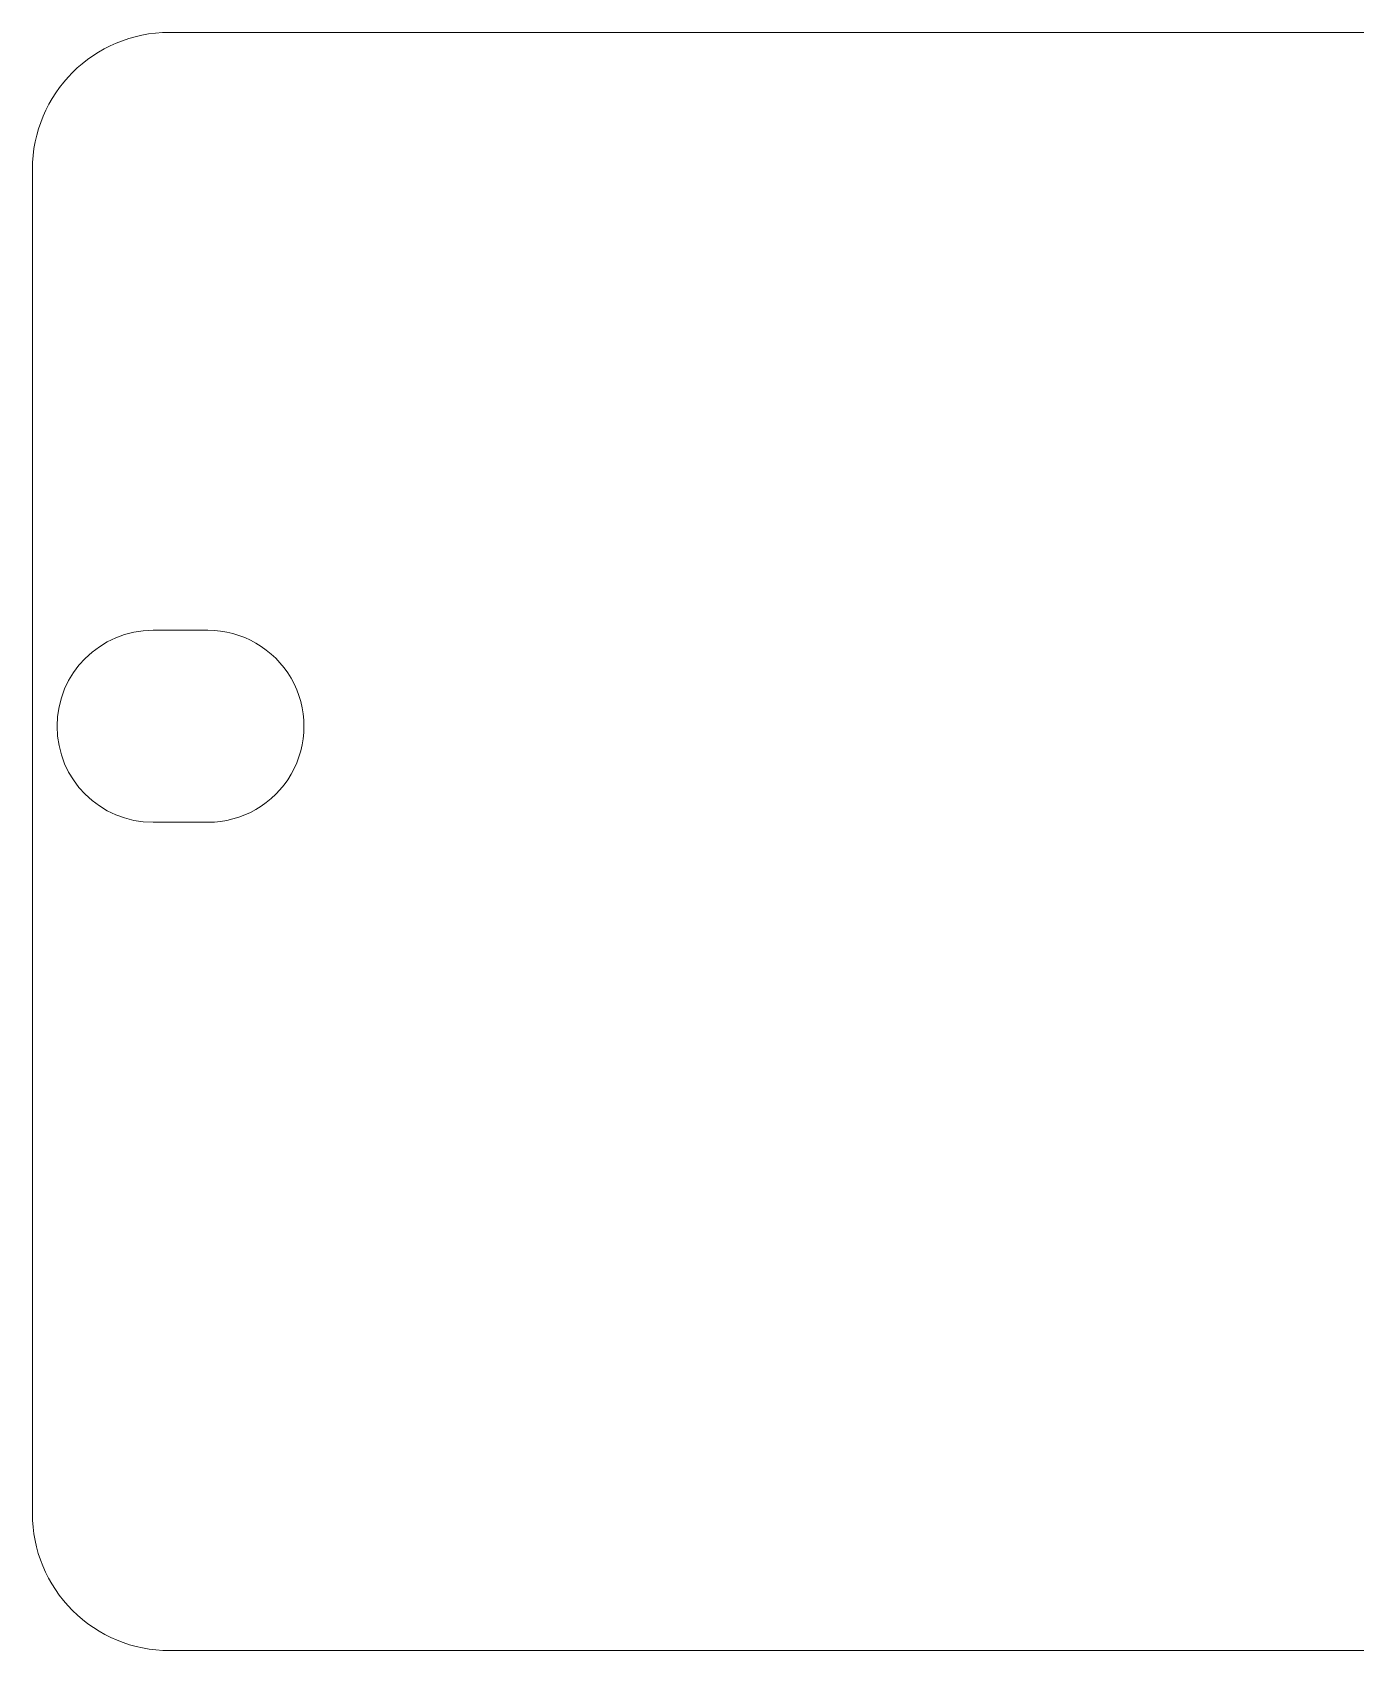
# Model space of a CAD drawing. Header units: millimetres. Extents: x -86 to 86, y -30 to 76.
# Drawn here: x -85.6 to -37.3, y -29.5 to 29.5 of the extents above; entities that cross this region are included whole.
import ezdxf

# ---------------------------------------------------------------- set-up
doc = ezdxf.new("R2010")
doc.units = ezdxf.units.MM
doc.header["$MEASUREMENT"] = 0
doc.layers.add('VISIBLE', color=7, linetype='Continuous')

msp = doc.modelspace()

# ---------------------------------------------------------------- linework, layer by layer
at = {"layer": 'VISIBLE', "lineweight": 9}
for points in [[(-80.5553, 29.5), (-83.3167, 29.5), (-85.5553, 27.2614), (-85.5553, 24.5)], [(80.5553, 29.5), (80.5553, 29.5), (-80.5553, 29.5), (-80.5553, 29.5)], [(-85.5553, 24.5), (-85.5553, 24.5), (-85.5553, -24.5), (-85.5553, -24.5)], [(-79.1553, 7.7), (-79.1553, 7.7), (-81.1553, 7.7), (-81.1553, 7.7)], [(-79.1553, 0.7), (-79.1553, 0.7), (-81.1553, 0.7), (-81.1553, 0.7)], [(-80.5553, -29.5), (-80.5553, -29.5), (80.5553, -29.5), (80.5553, -29.5)]]:
    msp.add_open_spline(points, degree=3, dxfattribs=at)
for points, knots in [([(-81.1553, 7.7), (-83.0883, 7.7), (-84.6553, 6.133), (-84.6553, 4.2), (-84.6553, 4.2), (-84.6553, 2.267), (-83.0883, 0.7), (-81.1553, 0.7)], [0, 0, 0, 0, 0.3333333, 0.3333333, 0.3333333, 0.3333333, 1, 1, 1, 1]), ([(-79.1553, 0.7), (-77.9049, 0.7), (-76.7494, 1.3671), (-76.1242, 2.45), (-76.1242, 2.45), (-75.499, 3.5329), (-75.499, 4.8671), (-76.1242, 5.95), (-76.1242, 5.95), (-76.7494, 7.0329), (-77.9049, 7.7), (-79.1553, 7.7)], [0, 0, 0, 0, 0.25, 0.25, 0.25, 0.25, 0.5, 0.5, 0.5, 0.5, 1, 1, 1, 1]), ([(-85.5553, -24.5), (-85.5553, -25.8261), (-85.0285, -27.0979), (-84.0908, -28.0355), (-84.0908, -28.0355), (-83.1532, -28.9732), (-81.8814, -29.5), (-80.5553, -29.5)], [0, 0, 0, 0, 0.3333333, 0.3333333, 0.3333333, 0.3333333, 1, 1, 1, 1])]:
    msp.add_open_spline(points, degree=3, knots=knots, dxfattribs=at)

doc.saveas('drawing.dxf')
